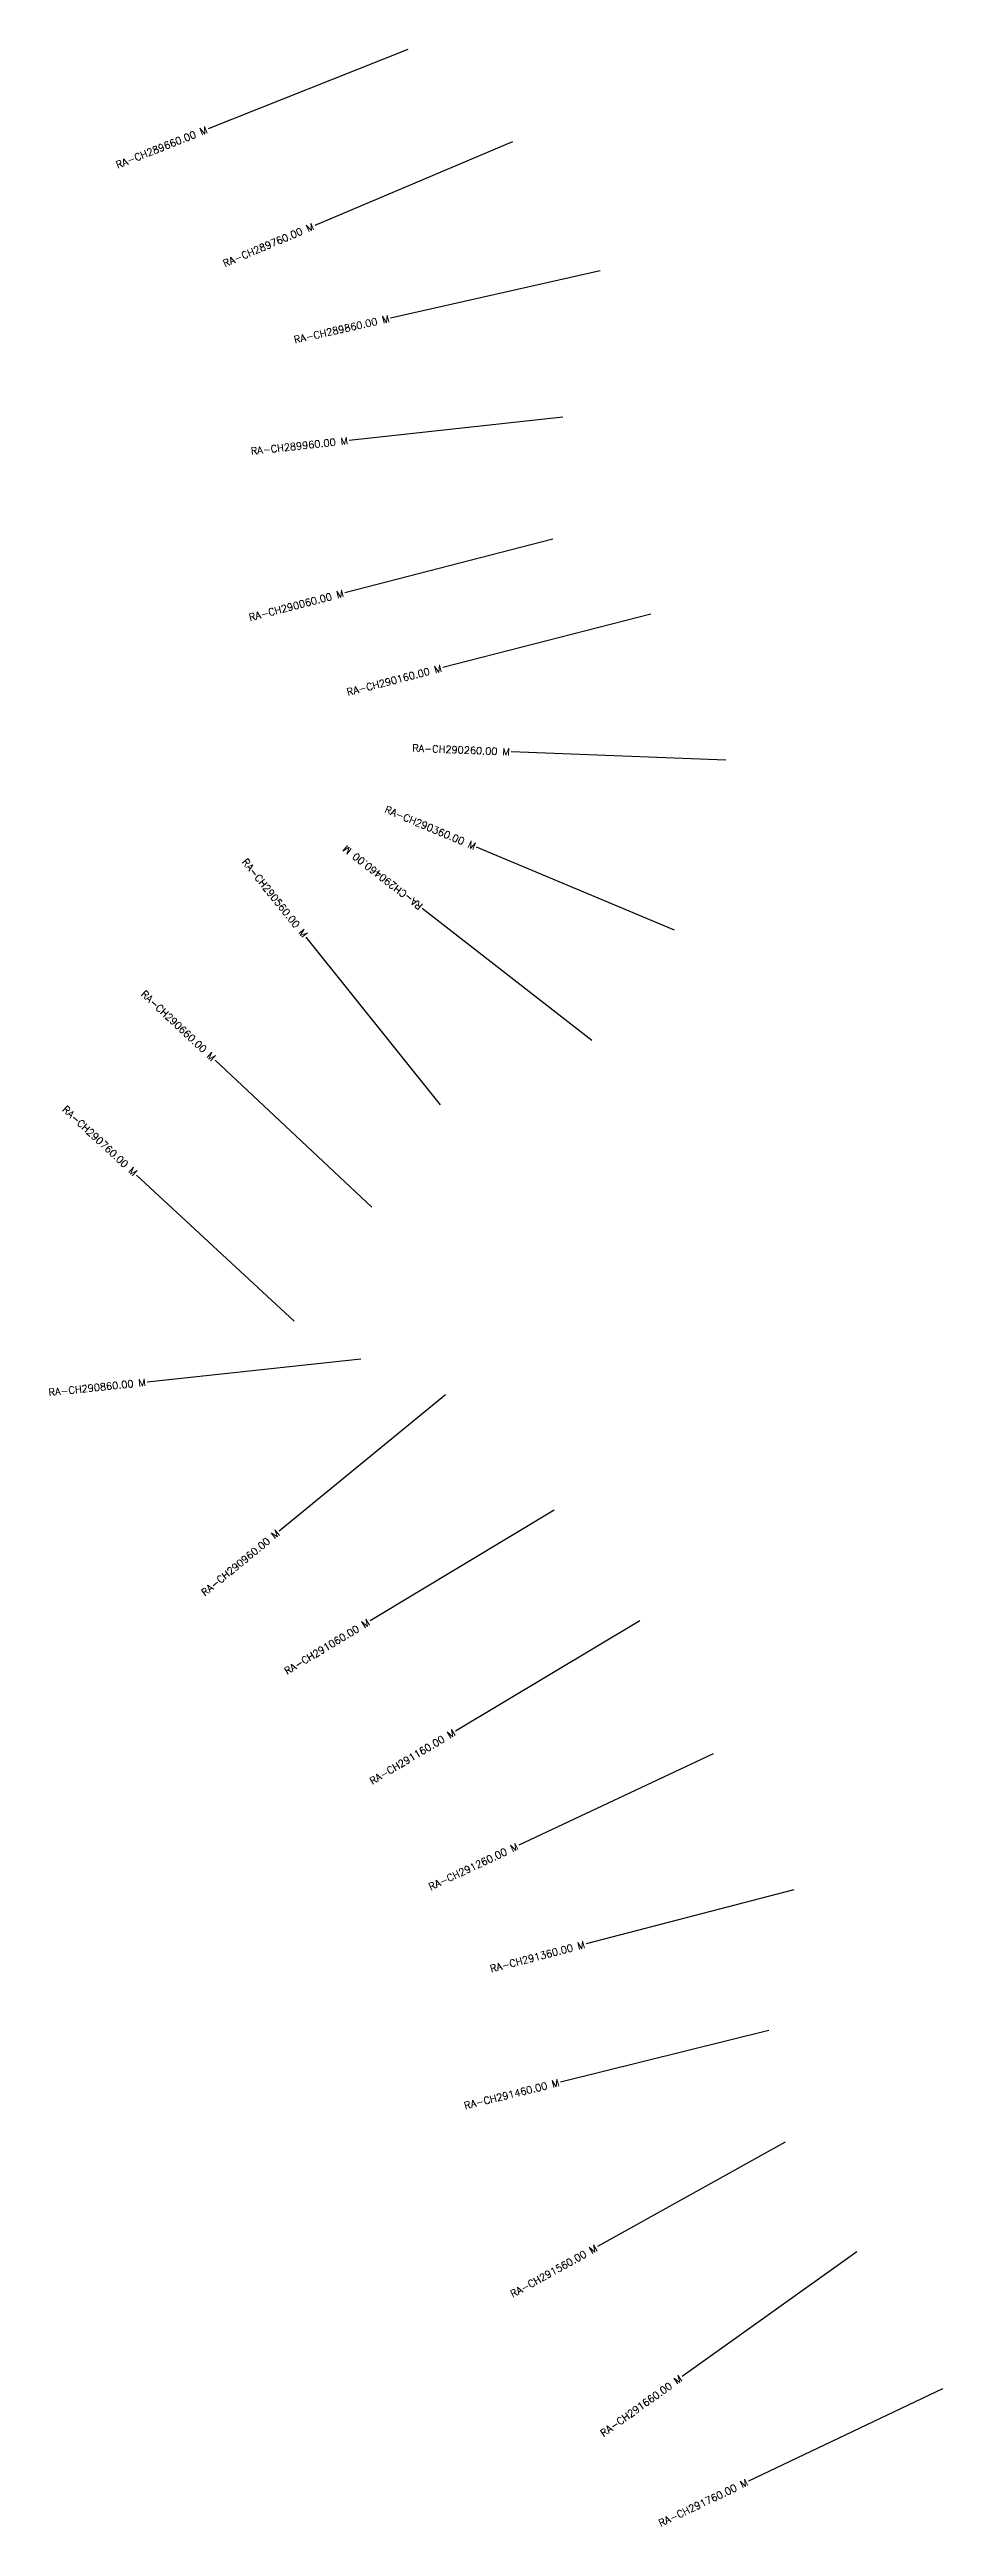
# Model space of a CAD drawing. Header units: metres. Extents: x 281616 to 285836, y 2018912 to 2022418.
# Drawn here: x 281616 to 282240, y 2020686 to 2022415 of the extents above; entities that cross this region are included whole.
import ezdxf
from ezdxf.enums import TextEntityAlignment as Align

# ---------------------------------------------------------------- set-up
doc = ezdxf.new("R2010")
doc.units = ezdxf.units.M
doc.header["$MEASUREMENT"] = 0
doc.layers.add('CS', color=134, linetype='Continuous')
doc.layers.add('CSMark', color=6, linetype='Continuous')
doc.styles.get("Standard").update_dxf_attribs({"font": 'simplex.shx'})

msp = doc.modelspace()

# ---------------------------------------------------------------- linework, layer by layer
at = {"layer": 'CS'}
for p, q in [((281866.7, 2022415.3), (281727.3, 2022360)), ((281939.8, 2022351), (281801.7, 2022292.6)), ((282001, 2022260.9), (281854.7, 2022227.8)), ((281974.9, 2022158.7), (281825.8, 2022142.4)), ((281968, 2022073.6), (281822.8, 2022036)), ((282036.4, 2022021.2), (281891.2, 2021983.8)), ((282088.8, 2021919.1), (281938.9, 2021924.9)), ((282053, 2021800.4), (281914.7, 2021858.4)), ((282053, 2021800.4), (281914.7, 2021858.4)), ((281995.2, 2021723.5), (281876.8, 2021815.7)), ((281995.2, 2021723.5), (281876.8, 2021815.7)), ((281889.6, 2021678.6), (281795.7, 2021795.6)), ((281889.6, 2021678.6), (281795.7, 2021795.6)), ((281841.5, 2021607.2), (281732.1, 2021709.8)), ((281787.3, 2021527.5), (281677.3, 2021629.5)), ((281787.3, 2021527.5), (281677.3, 2021629.5)), ((281833.8, 2021500.9), (281684.6, 2021485)), ((281892.9, 2021476.1), (281776.9, 2021381)), ((281892.9, 2021476.1), (281776.9, 2021381)), ((281968.8, 2021395.6), (281840.3, 2021318.3)), ((281968.8, 2021395.6), (281840.3, 2021318.3)), ((282028.8, 2021318.2), (281900, 2021241.3)), ((282028.8, 2021318.2), (281900, 2021241.3)), ((282080, 2021225.5), (281944.2, 2021161.6)), ((282080, 2021225.5), (281944.2, 2021161.6)), ((282136.3, 2021130.5), (281991.2, 2021092.7)), ((282118.8, 2021032.3), (281973.3, 2020996.3)), ((282130.3, 2020954.3), (281999.2, 2020881.4)), ((282180.3, 2020877.8), (282058.3, 2020790.6)), ((282240.1, 2020782.1), (282104.7, 2020717.6))]:
    msp.add_line(p, q, dxfattribs=at)

# ---------------------------------------------------------------- texts
at = {"layer": 'CSMark'}
for s, rotation, p in [('RA-CH289660.00 M', 21.6593, (281726.4, 2022359.6)), ('RA-CH289760.00 M', 22.9329, (281800.7, 2022292.2)), ('RA-CH289860.00 M', 12.734, (281853.7, 2022227.6)), ('RA-CH289960.00 M', 6.2303, (281824.8, 2022142.3)), ('RA-CH290060.00 M', 14.5194, (281821.8, 2022035.8)), ('RA-CH290160.00 M', 14.4615, (281890.2, 2021983.5)), ('RA-CH290260.00 M', 357.7525, (281937.9, 2021925)), ('RA-CH290360.00 M', 337.2297, (281913.8, 2021858.8)), ('RA-CH290360.00 M', 337.2297, (281913.8, 2021858.8)), ('RA-CH290560.00 M', 308.7285, (281795.1, 2021796.4)), ('RA-CH290560.00 M', 308.7285, (281795.1, 2021796.4)), ('RA-CH290660.00 M', 316.828, (281731.3, 2021710.5)), ('RA-CH290760.00 M', 317.177, (281676.6, 2021630.2)), ('RA-CH290760.00 M', 317.177, (281676.6, 2021630.2)), ('RA-CH290860.00 M', 6.0506, (281683.6, 2021484.9)), ('RA-CH290960.00 M', 39.3525, (281776.1, 2021380.4)), ('RA-CH290960.00 M', 39.3525, (281776.1, 2021380.4)), ('RA-CH291060.00 M', 31.0409, (281839.4, 2021317.8)), ('RA-CH291060.00 M', 31.0409, (281839.4, 2021317.8)), ('RA-CH291160.00 M', 30.8461, (281899.1, 2021240.8)), ('RA-CH291160.00 M', 30.8461, (281899.1, 2021240.8)), ('RA-CH291260.00 M', 25.1945, (281943.3, 2021161.2)), ('RA-CH291260.00 M', 25.1945, (281943.3, 2021161.2)), ('RA-CH291360.00 M', 14.5997, (281990.2, 2021092.4)), ('RA-CH291460.00 M', 13.9175, (281972.3, 2020996)), ('RA-CH291560.00 M', 29.0715, (281998.4, 2020880.9)), ('RA-CH291660.00 M', 35.556, (282057.4, 2020790)), ('RA-CH291760.00 M', 25.4689, (282103.8, 2020717.2))]:
    msp.add_text(s, height=5, rotation=rotation, dxfattribs=at).set_placement(p, align=Align.MIDDLE_RIGHT)
msp.add_text('RA-CH290460.00 M', height=5, rotation=142.0951, dxfattribs=at).set_placement((281876, 2021816.3), align=Align.MIDDLE_LEFT)
msp.add_text('RA-CH290460.00 M', height=5, rotation=142.0951, dxfattribs=at).set_placement((281876, 2021816.3), align=Align.MIDDLE_LEFT)

doc.saveas('drawing.dxf')
